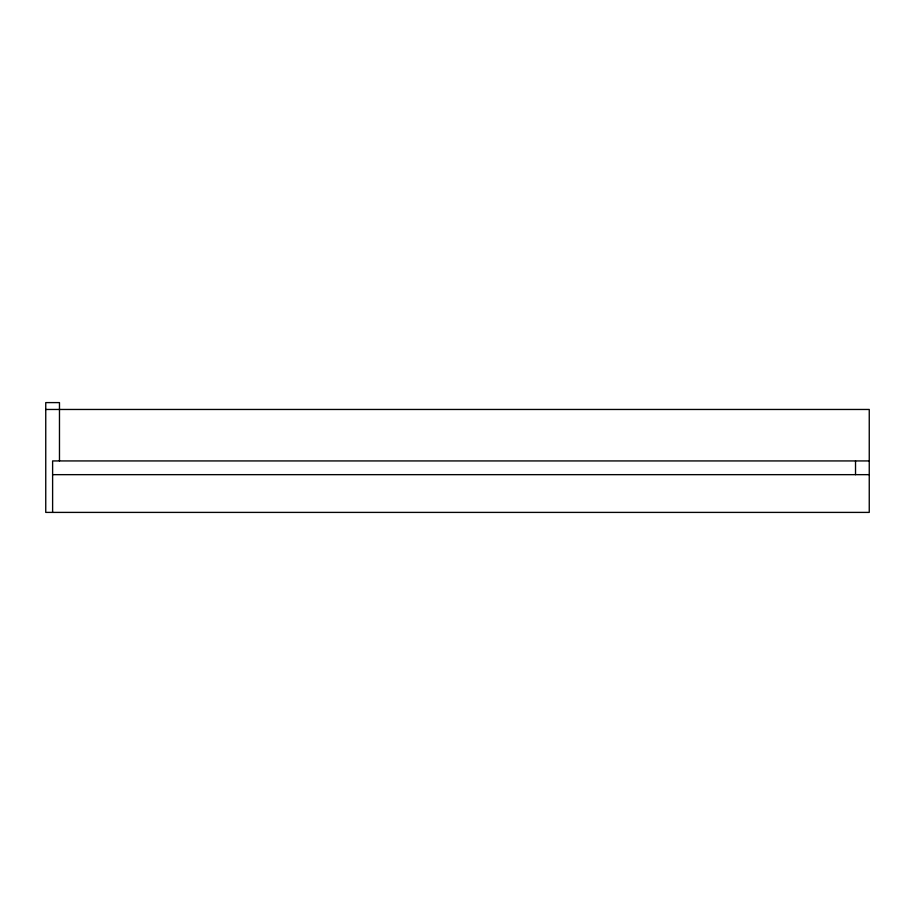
<?xml version="1.0" encoding="UTF-8"?>
<svg xmlns="http://www.w3.org/2000/svg" width="915" height="915" viewBox="0 0 915 915"><rect width="100%" height="100%" fill="white"/><g stroke="black" fill="none" stroke-linecap="round" stroke-linejoin="round"><path stroke-width="1.37" d="M45.75 409.463L869.25 409.463L869.25 512.4L45.75 512.4L45.75 402.6L59.475 402.6L59.475 460.931M869.25 460.931L52.613 460.931L52.613 512.4M52.613 474.656L869.25 474.656M855.525 460.931L855.525 474.656"/></g></svg>
